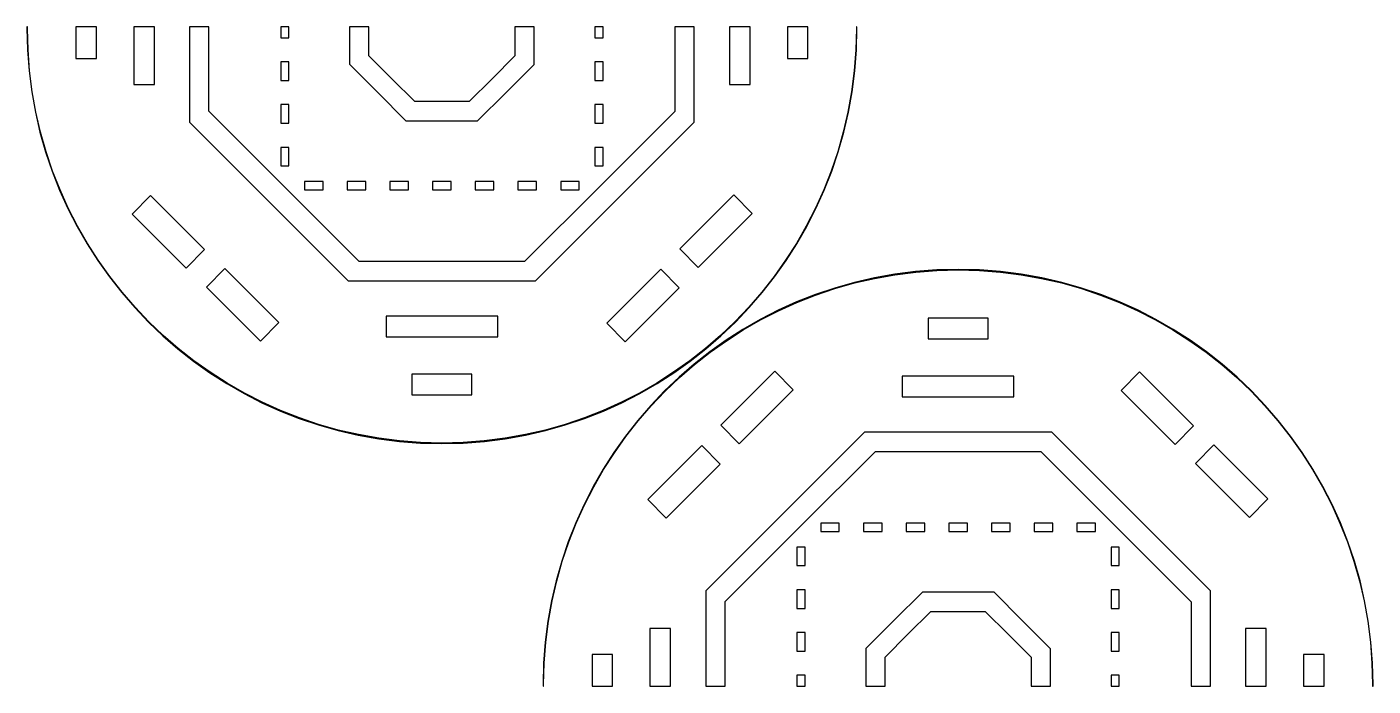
# Model space of a CAD drawing. Extents: x 2 to 497, y 6 to 248.
import ezdxf

# ---------------------------------------------------------------- set-up
doc = ezdxf.new("R2010")
doc.units = 0
doc.layers.add('Layer_1', color=7, linetype='CONTINUOUS')

msp = doc.modelspace()

# ---------------------------------------------------------------- linework, layer by layer
at = {"layer": 'Layer_1', "color": 7}
for points in [[(2.105381, 247.806335), (1.906441, 247.806335)], [(306.899091, 247.806335), (306.699619, 247.806335)], [(191.596998, 5.633295), (191.79647, 5.633295)], [(496.390708, 5.633295), (496.589648, 5.633295)]]:
    msp.add_lwpolyline(points, dxfattribs=at)
at = {"layer": 'Layer_1', "color": 1}
for points in [[(27.452597, 236.190506), (27.452597, 247.806335), (19.887683, 247.806335), (19.887683, 236.190506)], [(48.734489, 226.689794), (48.734489, 247.806335), (41.169576, 247.806335), (41.169576, 226.689794)], [(188.820515, 154.476632), (217.976883, 183.632474), (247.132723, 212.789867), (247.132723, 246.714412), (247.132723, 247.806335), (240.039098, 247.806335), (240.039098, 247.193969), (240.039098, 216.790139), (212.417008, 189.180456), (184.794403, 161.570257), (154.391106, 161.570257), (123.987783, 161.570257), (96.377586, 189.192341), (68.76739, 216.814944), (68.76739, 247.218257), (68.76739, 247.806335), (61.67272, 247.806335), (61.67272, 246.72578), (61.67272, 212.788835), (90.828559, 183.632474), (119.984425, 154.476632), (154.402457, 154.476632)], [(167.54222, 213.257023), (177.947807, 223.625899), (188.352334, 233.996325), (188.352334, 247.171748), (188.352334, 247.806335), (181.258697, 247.806335), (181.258697, 247.206888), (181.258697, 237.202331), (172.832855, 228.776489), (164.407014, 220.350646), (154.402457, 220.350646), (144.398429, 220.350646), (135.972587, 228.776489), (127.546217, 237.202331), (127.546217, 247.206888), (127.546217, 247.806335), (120.452579, 247.806335), (120.452579, 247.172781), (120.452579, 234.068155), (130.821467, 223.662589), (141.190858, 213.257023), (154.366817, 213.257023)], [(267.635346, 226.689794), (267.635346, 247.806335), (260.070951, 247.806335), (260.070951, 226.689794)], [(288.917767, 236.190506), (288.917767, 247.806335), (281.352854, 247.806335), (281.352854, 236.190506)], [(60.365837, 159.223628), (67.172137, 166.029415), (47.349581, 185.851977), (40.54328, 179.045674)], [(248.62307, 159.459274), (268.445632, 179.28132), (261.639329, 186.087623), (241.817283, 166.265061)], [(87.682505, 132.378238), (94.488302, 139.184541), (74.665719, 159.007106), (67.859948, 152.200803)], [(221.778205, 132.142595), (241.600759, 151.965157), (234.794461, 158.77146), (214.971904, 138.948898)], [(174.919571, 133.972456), (174.919571, 141.53737), (133.885898, 141.53737), (133.885898, 133.972456)], [(333.07723, 140.749077), (333.07723, 133.184682), (355.10948, 133.184682), (355.10948, 140.749077)], [(165.41886, 112.690553), (165.41886, 120.254948), (143.386609, 120.254948), (143.386609, 112.690553)], [(276.717885, 121.297035), (256.895331, 101.474473), (263.701628, 94.66817), (283.524185, 114.490732)], [(323.576519, 119.467174), (323.576519, 111.90226), (364.610192, 111.90226), (364.610192, 119.467174)], [(410.813585, 121.061392), (404.007787, 114.255089), (423.83037, 94.432524), (430.636141, 101.238827)], [(309.675575, 98.962998), (280.519206, 69.807156), (251.363367, 40.649763), (251.363367, 6.725218), (251.363367, 5.633295), (258.456992, 5.633295), (258.456992, 6.245661), (258.456992, 36.649491), (286.079081, 64.259174), (313.701687, 91.869373), (344.104983, 91.869373), (374.508307, 91.869373), (402.118503, 64.247289), (429.7287, 36.624686), (429.7287, 6.221373), (429.7287, 5.633295), (436.82337, 5.633295), (436.82337, 6.71385), (436.82337, 40.650795), (407.66753, 69.807156), (378.511664, 98.962998), (344.093633, 98.962998)], [(438.130253, 94.216002), (431.323952, 87.410215), (451.146509, 67.587653), (457.952809, 74.393956)], [(249.873019, 93.980356), (230.050457, 74.15831), (236.85676, 67.352007), (256.678806, 87.174569)], [(330.953869, 40.182607), (320.548283, 29.813731), (310.143755, 19.443305), (310.143755, 6.267882), (310.143755, 5.633295), (317.237393, 5.633295), (317.237393, 6.232742), (317.237393, 16.237299), (325.663234, 24.663141), (334.089076, 33.088984), (344.093633, 33.088984), (354.097661, 33.088984), (362.523502, 24.663141), (370.949873, 16.237299), (370.949873, 6.232742), (370.949873, 5.633295), (378.043511, 5.633295), (378.043511, 6.266849), (378.043511, 19.371475), (367.674622, 29.777041), (357.305231, 40.182607), (344.129272, 40.182607)], [(230.860744, 26.749836), (230.860744, 5.633295), (238.425139, 5.633295), (238.425139, 26.749836)], [(449.7616, 26.749836), (449.7616, 5.633295), (457.326514, 5.633295), (457.326514, 26.749836)], [(209.578322, 17.249124), (209.578322, 5.633295), (217.143236, 5.633295), (217.143236, 17.249124)], [(471.043493, 17.249124), (471.043493, 5.633295), (478.608406, 5.633295), (478.608406, 17.249124)]]:
    msp.add_lwpolyline(points, close=True, dxfattribs=at)
at = {"layer": 'Layer_1', "color": 7}
for points in [[(98.152676, 243.791593), (98.152676, 247.806335), (95.152327, 247.806335), (95.152327, 243.791593)], [(213.652586, 243.791593), (213.652586, 247.806335), (210.652767, 247.806335), (210.652767, 243.791593)], [(98.152676, 228.104178), (98.152676, 234.934252), (95.152327, 234.934252), (95.152327, 228.104178)], [(213.652586, 228.104178), (213.652586, 234.934252), (210.652767, 234.934252), (210.652767, 228.104178)], [(98.152676, 212.416765), (98.152676, 219.246838), (95.152327, 219.246838), (95.152327, 212.416765)], [(213.652586, 212.416765), (213.652586, 219.246838), (210.652767, 219.246838), (210.652767, 212.416765)], [(98.152676, 196.729349), (98.152676, 203.559422), (95.152327, 203.559422), (95.152327, 196.729349)], [(213.652586, 196.729349), (213.652586, 203.559422), (210.652767, 203.559422), (210.652767, 196.729349)], [(110.754991, 187.956758), (110.754991, 190.956575), (103.924931, 190.956575), (103.924931, 187.956758)], [(126.442428, 187.956758), (126.442428, 190.956575), (119.612342, 190.956575), (119.612342, 187.956758)], [(142.130341, 187.956758), (142.130341, 190.956575), (135.300281, 190.956575), (135.300281, 187.956758)], [(157.817751, 187.956758), (157.817751, 190.956575), (150.987691, 190.956575), (150.987691, 187.956758)], [(173.505188, 187.956758), (173.505188, 190.956575), (166.675101, 190.956575), (166.675101, 187.956758)], [(189.192598, 187.956758), (189.192598, 190.956575), (182.362512, 190.956575), (182.362512, 187.956758)], [(204.880511, 187.956758), (204.880511, 190.956575), (198.050451, 190.956575), (198.050451, 187.956758)], [(344.093633, 158.732994)], [(154.402457, 94.706636)], [(293.615579, 65.482872), (293.615579, 62.483055), (300.445638, 62.483055), (300.445638, 65.482872)], [(309.303491, 65.482872), (309.303491, 62.483055), (316.133578, 62.483055), (316.133578, 65.482872)], [(324.990902, 65.482872), (324.990902, 62.483055), (331.820988, 62.483055), (331.820988, 65.482872)], [(340.678338, 65.482872), (340.678338, 62.483055), (347.508398, 62.483055), (347.508398, 65.482872)], [(356.365749, 65.482872), (356.365749, 62.483055), (363.195808, 62.483055), (363.195808, 65.482872)], [(372.053661, 65.482872), (372.053661, 62.483055), (378.883748, 62.483055), (378.883748, 65.482872)], [(387.741098, 65.482872), (387.741098, 62.483055), (394.571158, 62.483055), (394.571158, 65.482872)], [(284.843503, 56.710281), (284.843503, 49.880208), (287.843323, 49.880208), (287.843323, 56.710281)], [(400.343414, 56.710281), (400.343414, 49.880208), (403.343762, 49.880208), (403.343762, 56.710281)], [(284.843503, 41.022865), (284.843503, 34.192792), (287.843323, 34.192792), (287.843323, 41.022865)], [(400.343414, 41.022865), (400.343414, 34.192792), (403.343762, 34.192792), (403.343762, 41.022865)], [(284.843503, 25.335452), (284.843503, 18.505378), (287.843323, 18.505378), (287.843323, 25.335452)], [(400.343414, 25.335452), (400.343414, 18.505378), (403.343762, 18.505378), (403.343762, 25.335452)], [(284.843503, 9.648037), (284.843503, 5.633295), (287.843323, 5.633295), (287.843323, 9.648037)], [(400.343414, 9.648037), (400.343414, 5.633295), (403.343762, 5.633295), (403.343762, 9.648037)]]:
    msp.add_lwpolyline(points, close=True, dxfattribs=at)
for points in [[(1.906441, 247.806335), (1.906441, 247.606222), (1.902737, 247.406665), (1.902737, 247.206371)], [(2.101677, 247.206371), (2.101677, 247.406671), (2.104588, 247.606216), (2.105381, 247.806335)], [(306.699619, 247.806335), (306.700413, 247.606216), (306.703244, 247.406671), (306.703244, 247.206371)], [(306.902716, 247.206371), (306.902716, 247.406665), (306.899858, 247.606222), (306.899091, 247.806335)], [(1.902737, 247.206371), (1.902737, 162.984135), (70.180238, 94.706636), (154.402457, 94.706636)], [(154.402457, 94.907659), (70.28832, 94.907659), (2.101677, 163.092222), (2.101677, 247.206371)], [(154.402457, 94.706636), (238.624704, 94.706628), (306.902727, 162.984132), (306.902716, 247.206371)], [(306.703244, 247.206371), (306.703254, 163.09222), (238.516614, 94.907659), (154.402457, 94.907659)], [(344.093633, 158.732994), (259.871385, 158.733002), (191.593363, 90.455498), (191.593374, 6.233259)], [(191.792846, 6.233259), (191.792835, 90.34741), (259.979475, 158.531971), (344.093633, 158.531971)], [(496.593352, 6.233259), (496.593352, 90.455495), (428.315851, 158.732994), (344.093633, 158.732994)], [(344.093633, 158.531971), (428.207769, 158.531971), (496.394412, 90.347408), (496.394412, 6.233259)], [(191.593374, 6.233259), (191.593374, 6.032965), (191.596231, 5.833408), (191.596998, 5.633295)], [(191.79647, 5.633295), (191.795677, 5.833414), (191.792846, 6.032959), (191.792846, 6.233259)], [(496.394412, 6.233259), (496.394412, 6.032959), (496.391502, 5.833414), (496.390708, 5.633295)], [(496.589648, 5.633295), (496.589648, 5.833408), (496.593352, 6.032965), (496.593352, 6.233259)]]:
    msp.add_open_spline(points, degree=3, dxfattribs=at)

doc.saveas('drawing.dxf')
